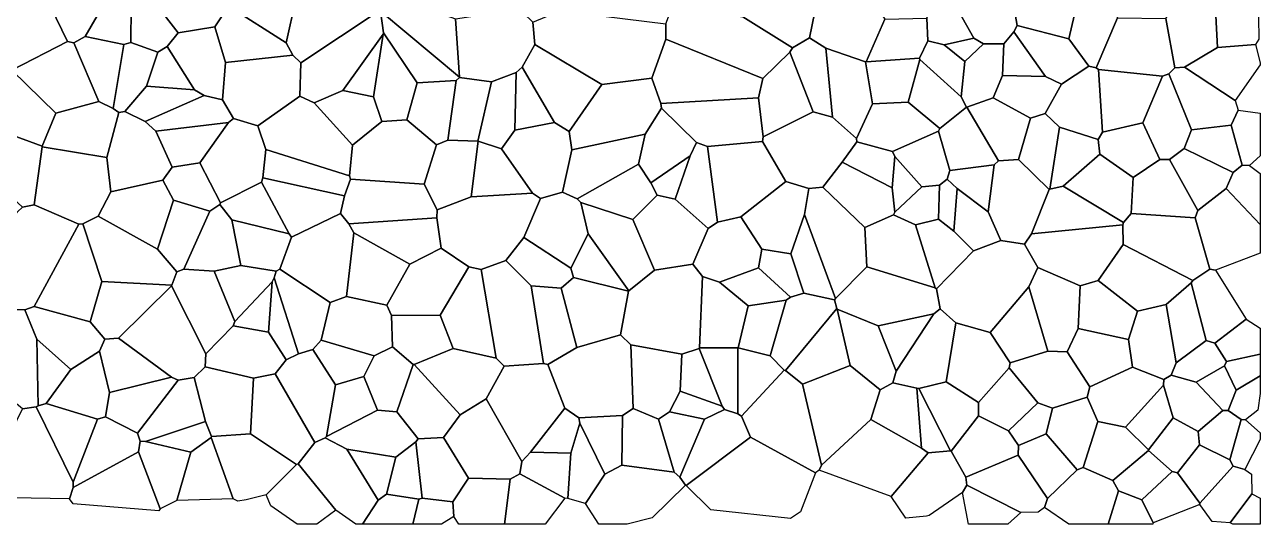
# Model space of a CAD drawing. Header units: metres. Extents: x 0 to 500, y 0 to 500.
# Drawn here: x 195.8 to 500, y 0 to 122.9 of the extents above; entities that cross this region are included whole.
import ezdxf

# ---------------------------------------------------------------- set-up
doc = ezdxf.new("R2010")
doc.units = ezdxf.units.M

msp = doc.modelspace()

# ---------------------------------------------------------------- linework, layer by layer
at = {"layer": 'FERRITE', "color": 8}
for points in [[(283.44, 126.24), (283.38, 126.51), (283.44, 126.75), (288.7, 129.16), (301.9, 124.37), (302.88, 110.05), (283.44, 126.24)], [(327.65, 126.39), (353.67, 123.17), (353.64, 119.35), (350.22, 109.82), (337.9, 108.22), (321.41, 118.09), (320.92, 123.56), (327.65, 126.39)], [(245.27, 113.61), (244.54, 104.43), (240.05, 105.49), (237.65, 106.92), (230.93, 117.62), (233.59, 120.91), (242.64, 122.44), (245.27, 113.61)], [(460.2, 111.96), (459.61, 112.37), (464.81, 124.62), (476.77, 124.47), (478.93, 112.37), (477.48, 110.89), (475.91, 110.32), (460.2, 111.96)], [(192.67, 111.73), (206.34, 118.82), (207.97, 118.45), (214.09, 104.02), (203.51, 101.19), (192.67, 111.73)], [(427.28, 113.93), (422.17, 118.02), (429.48, 119.6), (431.84, 118.26), (427.28, 113.93)], [(225.83, 107.82), (220.48, 101.56), (218.97, 101.33), (217.65, 102.3), (220.21, 118.09), (221.99, 118.6), (228.63, 116.23), (225.83, 107.82)], [(377.42, 94.22), (363.88, 92.95), (361.18, 93.99), (352.61, 102.4), (352.46, 103.55), (376.5, 104.95), (377.63, 95.38), (377.42, 94.22)], [(400.61, 94.95), (400.68, 94.14), (397.08, 89.09), (392.35, 83), (388.88, 82.62), (383.18, 84.35), (377.42, 94.22), (377.63, 95.38), (389.96, 101.49), (394.66, 100.19), (400.61, 94.95)], [(238.94, 88.96), (232.15, 87.9), (228.15, 96.76), (246.04, 98.89), (238.94, 88.96)], [(313.22, 92.43), (320.83, 81.49), (305.71, 80.58), (307.5, 94.27), (313.22, 92.43)], [(359.66, 90.7), (355.99, 80.04), (351.49, 81.01), (349.99, 84), (359.66, 90.7)], [(397.08, 89.09), (409.39, 82.79), (410.07, 76.79), (409.74, 76.19), (402.68, 73.01), (392.35, 83), (397.08, 89.09)], [(468.73, 85.33), (468.19, 76.51), (466.34, 74.28), (451.48, 83.24), (460.51, 91.1), (468.73, 85.33)], [(254.1, 84.22), (254.42, 85.3), (274.56, 80.86), (273.61, 76.45), (261.53, 70.69), (260.9, 71.46), (254.1, 84.22)], [(433.02, 76.88), (436.16, 69.88), (429.41, 67.3), (424.55, 72.12), (425.37, 82.66), (433.02, 76.88)], [(233.3, 62.11), (228.53, 67.73), (232.49, 79.74), (241.44, 77.03), (234.99, 62.8), (233.3, 62.11)], [(334.58, 71.51), (332.72, 79.16), (345.52, 75.02), (350.91, 62.51), (344.54, 57.47), (334.58, 71.51)], [(395.46, 55.55), (395.22, 55.24), (387.65, 56.87), (384.47, 66.54), (387.82, 76.21), (395.46, 55.55)], [(246.81, 74.92), (260.9, 71.46), (261.53, 70.69), (258.63, 62.76), (257.75, 62.28), (249.02, 63.65), (246.81, 74.92)], [(297.26, 75.43), (298.35, 67.93), (290.63, 63.99), (276.83, 71.72), (275.64, 73.97), (297.26, 75.43)], [(420.29, 57.97), (429.41, 67.3), (436.16, 69.88), (441.99, 68.97), (445.21, 63.2), (442.99, 58.46), (433.54, 47.18), (425.04, 49.61), (421.16, 53.04), (420.29, 57.97)], [(308.19, 62.7), (314.31, 64.93), (320.52, 58.7), (323.57, 39.56), (313.84, 38.92), (311.89, 40.87), (308.19, 62.7)], [(263.21, 41.95), (257.23, 60.67), (257.75, 62.28), (258.63, 62.76), (271.05, 54.55), (268.8, 45.28), (266.79, 43), (263.21, 41.95)], [(405.91, 48.87), (395.84, 52.98), (395.78, 53.08), (395.22, 55.24), (395.46, 55.55), (403.12, 63.33), (419.94, 58.18), (420.29, 57.97), (421.16, 53.04), (419.66, 51.76), (405.91, 48.87)], [(455.16, 48.17), (455.63, 58.69), (460.12, 59.96), (469.8, 52.46), (467.53, 45.46), (455.16, 48.17)], [(187.66, 34.69), (187.01, 35.52), (191.32, 52.95), (195.9, 52.81), (198.85, 45.54), (199.19, 29.19), (198.68, 28.9), (195.32, 28.41), (187.66, 34.69)], [(399.06, 39.11), (387.3, 34.5), (383.1, 37.88), (395.78, 53.08), (395.84, 52.98), (399.06, 39.11)], [(291.46, 39.32), (286.37, 43.71), (286.16, 51.4), (298.15, 51.47), (301.29, 43.23), (291.67, 39.31), (291.46, 39.32)], [(383.1, 37.88), (387.3, 34.5), (391.98, 14.57), (391.42, 13.34), (390.5, 12.65), (374.51, 21.48), (372.29, 26.61), (382.79, 37.94), (383.1, 37.88)], [(270.1, 21.62), (272.38, 34.35), (279.3, 36.41), (282.67, 28.08), (270.1, 21.62)], [(415.46, 33.49), (415.98, 33.42), (423.75, 18.05), (418.21, 17.6), (416.6, 18.72), (415.46, 33.49)], [(320.32, 17.74), (328.83, 28.56), (332.25, 26.23), (332.5, 24.89), (330.26, 17.54), (320.32, 17.74)], [(225.61, 20.34), (240.38, 25.26), (241.81, 21.63), (241.71, 21.34), (236.72, 17.74), (225.61, 20.34)], [(298.91, 21.34), (305.11, 11.38), (301.21, 5.49), (293.71, 6.46), (292.08, 20.29), (292.68, 21.04), (298.91, 21.34)], [(223.87, 17.87), (229.18, 3.84), (228.85, 3.27), (207.78, 5.04), (206.83, 6.26), (207.78, 9.05), (223.87, 17.87)], [(417.83, 2.02), (412.75, 1.5), (409.15, 6.85), (418.21, 17.6), (423.75, 18.05), (423.88, 18.03), (427.49, 11.56), (427.79, 9.6), (426.68, 7.86), (418.46, 2.13), (417.83, 2.02)], [(446.92, 4.16), (447.63, 6.32), (454.92, 13.36), (456.4, 14.01), (463.7, 10.79), (465.13, 8.2), (462.55, 0), (452.9, 0), (446.92, 4.16)], [(426.68, 7.86), (427.79, 9.6), (441.03, 2.86), (437.88, 0), (428.13, 0), (426.68, 7.86)]]:
    msp.add_lwpolyline(points, close=True, dxfattribs=at)
at = {"layer": 'MARTENSITE', "color": 1}
for points in [[(233.59, 120.91), (228.23, 127.92), (229.82, 133.48), (236.07, 142.78), (247.37, 135.69), (246.03, 127.52), (242.64, 122.44), (233.59, 120.91)], [(247.37, 135.69), (260.96, 141.81), (262.87, 141.72), (264.97, 139.88), (260.24, 118.47), (246.03, 127.52), (247.37, 135.69)], [(207.97, 118.45), (206.34, 118.82), (202.21, 127.4), (210.17, 139.35), (215.72, 128.63), (210.71, 120.07), (207.97, 118.45)], [(260.24, 118.47), (264.97, 139.88), (274.33, 135.1), (283.44, 126.75), (283.38, 126.51), (263.79, 113.58), (261.82, 115.47), (260.24, 118.47)], [(391.55, 132.21), (389.02, 119.68), (384.88, 117.25), (372.63, 124.85), (379.64, 137.01), (383.34, 137.77), (391.55, 132.21)], [(429.48, 119.6), (421.96, 133.05), (422.8, 136.45), (423.44, 136.91), (427.31, 135.37), (439.65, 125.57), (440.15, 122.72), (439.34, 121.17), (436.86, 118.25), (431.84, 118.26), (429.48, 119.6)], [(464.81, 124.62), (459.61, 112.37), (457.76, 112.71), (452.89, 119.51), (455.96, 132.95), (459.3, 136.29), (464.81, 124.62)], [(391.95, 132.44), (405.37, 127.66), (407.59, 124.28), (402.99, 113.85), (402.85, 113.78), (393.05, 117.14), (389.02, 119.68), (391.55, 132.21), (391.95, 132.44)], [(422.17, 118.02), (418.12, 118.98), (417.95, 124.58), (421.96, 133.05), (429.48, 119.6), (422.17, 118.02)], [(455.96, 132.95), (452.89, 119.51), (440.15, 122.72), (439.65, 125.57), (444.26, 130.71), (455.96, 132.95)], [(499.51, 130.33), (499.66, 119.43), (498.82, 118.07), (489.48, 117.33), (488.83, 129.99), (491.36, 133.03), (498.4, 131.16), (499.51, 130.33)], [(202.21, 127.4), (206.34, 118.82), (192.67, 111.73), (186.29, 112.04), (192.63, 130.68), (202.21, 127.4)], [(220.21, 118.09), (210.71, 120.07), (215.72, 128.63), (220.03, 128.44), (222.06, 127.42), (221.99, 118.6), (220.21, 118.09)], [(230.93, 117.62), (228.63, 116.23), (221.99, 118.6), (222.06, 127.42), (228.23, 127.92), (233.59, 120.91), (230.93, 117.62)], [(476.77, 124.47), (476.82, 124.63), (476.99, 124.89), (488.83, 129.99), (489.48, 117.33), (481.32, 112.51), (478.93, 112.37), (476.77, 124.47)], [(246.03, 127.52), (260.24, 118.47), (261.82, 115.47), (245.27, 113.61), (242.64, 122.44), (246.03, 127.52)], [(284.06, 120.63), (274.15, 106.72), (267.07, 103.7), (263.55, 105.38), (263.79, 113.58), (283.38, 126.51), (283.44, 126.24), (284.17, 120.94), (284.06, 120.63)], [(302.03, 109.24), (292.46, 108.61), (284.17, 120.94), (283.44, 126.24), (302.88, 110.05), (302.91, 109.93), (302.03, 109.24)], [(302.88, 110.05), (301.9, 124.37), (315.32, 126.45), (318.53, 125.9), (320.92, 123.56), (321.41, 118.09), (318.32, 112.46), (316.85, 111.22), (310.72, 108.86), (302.91, 109.93), (302.88, 110.05)], [(384.21, 116.22), (377.56, 109.75), (353.64, 119.35), (353.67, 123.17), (355.34, 127.49), (372.63, 124.85), (384.88, 117.25), (384.21, 116.22)], [(402.99, 113.85), (407.59, 124.28), (417.95, 124.58), (418.12, 118.98), (416.11, 114.7), (402.99, 113.85)], [(439.34, 121.17), (440.15, 122.72), (452.89, 119.51), (457.76, 112.71), (451.03, 108.33), (447.15, 110.21), (439.34, 121.17)], [(214.09, 104.02), (207.97, 118.45), (210.71, 120.07), (220.21, 118.09), (217.65, 102.3), (214.09, 104.02)], [(281.67, 105.16), (274.15, 106.72), (284.06, 120.63), (281.67, 105.16)], [(289.94, 99.5), (283.78, 99.12), (281.67, 105.16), (284.06, 120.63), (284.17, 120.94), (292.46, 108.61), (289.94, 99.5)], [(376.5, 104.95), (352.46, 103.55), (350.22, 109.82), (353.64, 119.35), (377.56, 109.75), (376.5, 104.95)], [(389.02, 119.68), (393.05, 117.14), (394.66, 100.19), (389.96, 101.49), (384.21, 116.22), (384.88, 117.25), (389.02, 119.68)], [(426.37, 105.19), (416.23, 114.41), (416.11, 114.7), (418.12, 118.98), (422.17, 118.02), (427.28, 113.93), (426.37, 105.19)], [(439.34, 121.17), (447.15, 110.21), (436.5, 110.42), (436.86, 118.25), (439.34, 121.17)], [(237.65, 106.92), (225.83, 107.82), (228.63, 116.23), (230.93, 117.62), (237.65, 106.92)], [(329.9, 96.65), (326.23, 98.88), (318.32, 112.46), (321.41, 118.09), (337.9, 108.22), (329.9, 96.65)], [(377.63, 95.38), (376.5, 104.95), (377.56, 109.75), (384.21, 116.22), (389.96, 101.49), (377.63, 95.38)], [(393.05, 117.14), (402.85, 113.78), (404.55, 103.46), (400.61, 94.95), (394.66, 100.19), (393.05, 117.14)], [(436.86, 118.25), (436.5, 110.42), (434.24, 104.99), (427.74, 102.65), (427.7, 102.65), (426.37, 105.19), (427.28, 113.93), (431.84, 118.26), (436.86, 118.25)], [(493.82, 104.3), (481.32, 112.51), (489.48, 117.33), (498.82, 118.07), (500, 113.57), (500, 113.04), (493.82, 104.3)], [(263.79, 113.58), (263.55, 105.38), (253.25, 98.06), (247.2, 99.9), (244.54, 104.43), (245.27, 113.61), (261.82, 115.47), (263.79, 113.58)], [(402.85, 113.78), (402.99, 113.85), (416.11, 114.7), (416.23, 114.41), (413.33, 103.85), (404.55, 103.46), (402.85, 113.78)], [(421.1, 97.4), (413.33, 103.85), (416.23, 114.41), (426.37, 105.19), (427.7, 102.65), (421.1, 97.4)], [(460.12, 94.68), (450.61, 97.74), (447.08, 101.07), (451.03, 108.33), (457.76, 112.71), (459.61, 112.37), (460.2, 111.96), (461.12, 96.47), (460.12, 94.68)], [(191.43, 96.22), (183.95, 109.58), (184.95, 111.47), (186.29, 112.04), (192.67, 111.73), (203.51, 101.19), (200.11, 93.03), (191.43, 96.22)], [(310.72, 108.86), (307.41, 94.31), (299.99, 94.55), (302.03, 109.24), (302.91, 109.93), (310.72, 108.86)], [(310.72, 108.86), (316.85, 111.22), (316.52, 96.99), (313.22, 92.43), (307.5, 94.27), (307.41, 94.31), (310.72, 108.86)], [(318.32, 112.46), (326.23, 98.88), (316.52, 96.99), (316.85, 111.22), (318.32, 112.46)], [(352.61, 102.4), (348.55, 96), (330.56, 92.19), (329.9, 96.65), (337.9, 108.22), (350.22, 109.82), (352.46, 103.55), (352.61, 102.4)], [(447.15, 110.21), (451.03, 108.33), (447.08, 101.07), (443.46, 99.98), (434.24, 104.99), (436.5, 110.42), (447.15, 110.21)], [(461.12, 96.47), (460.2, 111.96), (475.91, 110.32), (471.11, 98.81), (461.12, 96.47)], [(475.91, 110.32), (477.48, 110.89), (483.05, 97.08), (481.27, 92.45), (477.64, 89.75), (475.23, 89.75), (471.11, 98.81), (475.91, 110.32)], [(483.05, 97.08), (477.48, 110.89), (478.93, 112.37), (481.32, 112.51), (493.82, 104.3), (494.57, 101.88), (492.83, 98.21), (483.05, 97.08)], [(225.53, 99.11), (220.48, 101.56), (225.83, 107.82), (237.65, 106.92), (240.05, 105.49), (225.53, 99.11)], [(276.5, 93.32), (267.07, 103.7), (274.15, 106.72), (281.67, 105.16), (283.78, 99.12), (276.5, 93.32)], [(299.99, 94.55), (297.23, 93.37), (289.94, 99.5), (292.46, 108.61), (302.03, 109.24), (299.99, 94.55)], [(203.51, 101.19), (214.09, 104.02), (217.65, 102.3), (218.97, 101.33), (216.03, 90.26), (200.15, 92.91), (200.11, 93.03), (203.51, 101.19)], [(244.54, 104.43), (247.2, 99.9), (246.04, 98.89), (228.15, 96.76), (225.53, 99.11), (240.05, 105.49), (244.54, 104.43)], [(276.5, 93.32), (275.79, 85.78), (255.18, 92.26), (253.25, 98.06), (263.55, 105.38), (267.07, 103.7), (276.5, 93.32)], [(404.55, 103.46), (413.33, 103.85), (421.1, 97.4), (420.82, 96.72), (409.44, 91.76), (400.68, 94.14), (400.61, 94.95), (404.55, 103.46)], [(434.24, 104.99), (443.46, 99.98), (440.52, 89.81), (435.53, 89.44), (427.74, 102.65), (434.24, 104.99)], [(228.15, 96.76), (232.15, 87.9), (229.81, 84.65), (217, 81.84), (216.03, 90.26), (218.97, 101.33), (220.48, 101.56), (225.53, 99.11), (228.15, 96.76)], [(359.66, 90.7), (349.99, 84), (346.95, 88.66), (348.55, 96), (352.61, 102.4), (361.18, 93.99), (359.66, 90.7)], [(435.53, 89.44), (434.51, 88.5), (423.6, 87.06), (420.82, 96.72), (421.1, 97.4), (427.7, 102.65), (427.74, 102.65), (435.53, 89.44)], [(447.08, 101.07), (450.61, 97.74), (448.23, 82.49), (448.03, 82.39), (440.52, 89.81), (443.46, 99.98), (447.08, 101.07)], [(497.33, 88.3), (495.56, 88.35), (492.83, 98.21), (494.57, 101.88), (500, 101.21), (500, 90.66), (497.33, 88.3)], [(238.94, 88.96), (246.04, 98.89), (247.2, 99.9), (253.25, 98.06), (255.18, 92.26), (254.42, 85.3), (254.1, 84.22), (244.07, 79.12), (238.94, 88.96)], [(289.94, 99.5), (297.23, 93.37), (294.2, 83.7), (276.03, 84.92), (275.79, 85.78), (276.5, 93.32), (283.78, 99.12), (289.94, 99.5)], [(328.19, 81.75), (322.79, 80.18), (320.83, 81.49), (313.22, 92.43), (316.52, 96.99), (326.23, 98.88), (329.9, 96.65), (330.56, 92.19), (328.19, 81.75)], [(451.48, 83.24), (448.23, 82.49), (450.61, 97.74), (460.12, 94.68), (460.51, 91.1), (451.48, 83.24)], [(475.23, 89.75), (468.73, 85.33), (460.51, 91.1), (460.12, 94.68), (461.12, 96.47), (471.11, 98.81), (475.23, 89.75)], [(493.36, 86.57), (481.27, 92.45), (483.05, 97.08), (492.83, 98.21), (495.56, 88.35), (493.36, 86.57)], [(187.05, 85.57), (186.54, 88.33), (191.43, 96.22), (200.11, 93.03), (200.15, 92.91), (198.17, 78.61), (195.26, 78.06), (187.05, 85.57)], [(307.5, 94.27), (305.71, 80.58), (297.34, 77.35), (294.2, 83.7), (297.23, 93.37), (299.99, 94.55), (307.41, 94.31), (307.5, 94.27)], [(331.8, 80.13), (328.19, 81.75), (330.56, 92.19), (348.55, 96), (346.95, 88.66), (331.8, 80.13)], [(420.82, 96.72), (423.6, 87.06), (422.95, 84.97), (421.02, 83.47), (416.65, 83.01), (410, 90.5), (409.44, 91.76), (420.82, 96.72)], [(198.17, 78.61), (200.15, 92.91), (216.03, 90.26), (217, 81.84), (213.92, 75.84), (210.17, 73.91), (209.13, 73.85), (198.17, 78.61)], [(274.56, 80.86), (254.42, 85.3), (255.18, 92.26), (275.79, 85.78), (276.03, 84.92), (274.56, 80.86)], [(355.99, 80.04), (359.66, 90.7), (361.18, 93.99), (363.88, 92.95), (366.36, 74.32), (364.1, 72.82), (355.99, 80.04)], [(383.18, 84.35), (372.14, 75.64), (366.36, 74.32), (363.88, 92.95), (377.42, 94.22), (383.18, 84.35)], [(400.68, 94.14), (409.44, 91.76), (410, 90.5), (409.39, 82.79), (397.08, 89.09), (400.68, 94.14)], [(493.36, 86.57), (491.6, 82.66), (484.63, 77.24), (477.64, 89.75), (481.27, 92.45), (493.36, 86.57)], [(241.44, 77.03), (232.49, 79.74), (229.81, 84.65), (232.15, 87.9), (238.94, 88.96), (244.07, 79.12), (243.91, 78.74), (241.44, 77.03)], [(349.99, 84), (351.49, 81.01), (345.52, 75.02), (332.72, 79.16), (331.8, 80.13), (346.95, 88.66), (349.99, 84)], [(416.65, 83.01), (410.07, 76.79), (409.39, 82.79), (410, 90.5), (416.65, 83.01)], [(423.6, 87.06), (434.51, 88.5), (433.02, 76.88), (425.37, 82.66), (422.95, 84.97), (423.6, 87.06)], [(435.53, 89.44), (440.52, 89.81), (448.03, 82.39), (443.7, 71.51), (441.99, 68.97), (436.16, 69.88), (433.02, 76.88), (434.51, 88.5), (435.53, 89.44)], [(484.63, 77.24), (483.93, 75.39), (468.19, 76.51), (468.73, 85.33), (475.23, 89.75), (477.64, 89.75), (484.63, 77.24)], [(500, 86.34), (500, 73.78), (491.6, 82.66), (493.36, 86.57), (495.56, 88.35), (497.33, 88.3), (500, 86.34)], [(228.53, 67.73), (213.92, 75.84), (217, 81.84), (229.81, 84.65), (232.49, 79.74), (228.53, 67.73)], [(243.91, 78.74), (244.07, 79.12), (254.1, 84.22), (260.9, 71.46), (246.81, 74.92), (243.91, 78.74)], [(273.61, 76.45), (274.56, 80.86), (276.03, 84.92), (294.2, 83.7), (297.34, 77.35), (297.26, 75.43), (275.64, 73.97), (273.61, 76.45)], [(388.88, 82.62), (387.82, 76.21), (384.47, 66.54), (377.33, 67.7), (372.14, 75.64), (383.18, 84.35), (388.88, 82.62)], [(392.35, 83), (402.68, 73.01), (403.12, 63.33), (395.46, 55.55), (387.82, 76.21), (388.88, 82.62), (392.35, 83)], [(410.07, 76.79), (416.65, 83.01), (421.02, 83.47), (420.81, 75.12), (415.13, 73.69), (409.74, 76.19), (410.07, 76.79)], [(425.37, 82.66), (424.55, 72.12), (420.81, 75.12), (421.02, 83.47), (422.95, 84.97), (425.37, 82.66)], [(466.34, 74.28), (466.19, 73.73), (443.7, 71.51), (448.03, 82.39), (448.23, 82.49), (451.48, 83.24), (466.34, 74.28)], [(488.96, 62.58), (487.6, 62.79), (483.93, 75.39), (484.63, 77.24), (491.6, 82.66), (500, 73.78), (500, 66.69), (488.96, 62.58)], [(305.17, 63.37), (298.35, 67.93), (297.26, 75.43), (297.34, 77.35), (305.71, 80.58), (320.83, 81.49), (322.79, 80.18), (318.7, 70.6), (314.31, 64.93), (308.19, 62.7), (305.17, 63.37)], [(318.7, 70.6), (322.79, 80.18), (328.19, 81.75), (331.8, 80.13), (332.72, 79.16), (334.58, 71.51), (330.24, 63.03), (318.7, 70.6)], [(350.91, 62.51), (345.52, 75.02), (351.49, 81.01), (355.99, 80.04), (364.1, 72.82), (360.29, 63.98), (350.91, 62.51)], [(191.32, 52.95), (188.58, 54.99), (186.68, 65.46), (194.08, 76.89), (195.26, 78.06), (198.17, 78.61), (209.13, 73.85), (198.17, 53.58), (195.9, 52.81), (191.32, 52.95)], [(234.99, 62.8), (241.44, 77.03), (243.91, 78.74), (246.81, 74.92), (249.02, 63.65), (242.47, 62.33), (234.99, 62.8)], [(261.53, 70.69), (273.61, 76.45), (275.64, 73.97), (276.83, 71.72), (275.05, 56.07), (271.05, 54.55), (258.63, 62.76), (261.53, 70.69)], [(415.13, 73.69), (419.94, 58.18), (403.12, 63.33), (402.68, 73.01), (409.74, 76.19), (415.13, 73.69)], [(483.93, 75.39), (487.6, 62.79), (483.39, 60.02), (466.21, 68.83), (466.19, 73.73), (466.34, 74.28), (468.19, 76.51), (483.93, 75.39)], [(198.17, 53.58), (209.13, 73.85), (210.17, 73.91), (214.85, 59.74), (211.99, 49.83), (198.17, 53.58)], [(214.85, 59.74), (210.17, 73.91), (213.92, 75.84), (228.53, 67.73), (233.3, 62.11), (232.02, 58.86), (214.85, 59.74)], [(376.45, 63.08), (366.9, 59.55), (362.68, 60.96), (360.29, 63.98), (364.1, 72.82), (366.36, 74.32), (372.14, 75.64), (377.33, 67.7), (376.45, 63.08)], [(424.55, 72.12), (429.41, 67.3), (420.29, 57.97), (419.94, 58.18), (415.13, 73.69), (420.81, 75.12), (424.55, 72.12)], [(466.19, 73.73), (466.21, 68.83), (460.12, 59.96), (455.63, 58.69), (445.21, 63.2), (441.99, 68.97), (443.7, 71.51), (466.19, 73.73)], [(290.63, 63.99), (284.95, 53.94), (275.05, 56.07), (276.83, 71.72), (290.63, 63.99)], [(327.91, 58.12), (320.52, 58.7), (314.31, 64.93), (318.7, 70.6), (330.24, 63.03), (330.97, 60.77), (327.91, 58.12)], [(344.49, 57.38), (330.97, 60.77), (330.24, 63.03), (334.58, 71.51), (344.54, 57.47), (344.49, 57.38)], [(286.16, 51.4), (284.95, 53.94), (290.63, 63.99), (298.35, 67.93), (305.17, 63.37), (298.15, 51.47), (286.16, 51.4)], [(387.65, 56.87), (384.37, 55.93), (376.45, 63.08), (377.33, 67.7), (384.47, 66.54), (387.65, 56.87)], [(469.8, 52.46), (460.12, 59.96), (466.21, 68.83), (483.39, 60.02), (483.02, 59.4), (476.85, 54.06), (469.8, 52.46)], [(350.91, 62.51), (360.29, 63.98), (362.68, 60.96), (361.99, 43.4), (361.86, 43.29), (357.6, 41.88), (345.07, 44.14), (342.47, 46.63), (344.49, 57.38), (344.54, 57.47), (350.91, 62.51)], [(240.43, 41.97), (232, 58.68), (232.02, 58.86), (233.3, 62.11), (234.99, 62.8), (242.47, 62.33), (247.53, 49.87), (247.19, 48.88), (240.43, 41.97)], [(247.53, 49.87), (242.47, 62.33), (249.02, 63.65), (257.75, 62.28), (257.23, 60.67), (256.74, 59.63), (247.53, 49.87)], [(301.29, 43.23), (298.15, 51.47), (305.17, 63.37), (308.19, 62.7), (311.89, 40.87), (301.29, 43.23)], [(373.92, 53.8), (371.5, 43.46), (371.39, 43.41), (361.99, 43.4), (362.68, 60.96), (366.9, 59.55), (373.92, 53.8)], [(376.45, 63.08), (384.37, 55.93), (383.32, 55.17), (373.92, 53.8), (366.9, 59.55), (376.45, 63.08)], [(447.71, 42.63), (442.99, 58.46), (445.21, 63.2), (455.63, 58.69), (455.16, 48.17), (452.43, 42.48), (447.71, 42.63)], [(483.02, 59.4), (483.39, 60.02), (487.6, 62.79), (488.96, 62.58), (496.5, 50.5), (488.84, 44.59), (486.64, 45.2), (483.02, 59.4)], [(218.96, 45.84), (215.58, 45.55), (211.99, 49.83), (214.85, 59.74), (232.02, 58.86), (232, 58.68), (218.96, 45.84)], [(240.29, 38.77), (237.59, 36.11), (233.61, 35.48), (231.96, 36.22), (218.96, 45.84), (232, 58.68), (240.43, 41.97), (240.29, 38.77)], [(247.19, 48.88), (247.53, 49.87), (256.74, 59.63), (255.86, 47.24), (247.19, 48.88)], [(256.74, 59.63), (257.23, 60.67), (263.21, 41.95), (260.22, 40.51), (255.86, 47.24), (256.74, 59.63)], [(331.74, 43.53), (324.63, 39.31), (323.57, 39.56), (320.52, 58.7), (327.91, 58.12), (331.74, 43.53)], [(342.47, 46.63), (331.74, 43.53), (327.91, 58.12), (330.97, 60.77), (344.49, 57.38), (342.47, 46.63)], [(433.54, 47.18), (442.99, 58.46), (447.71, 42.63), (438.44, 39.72), (433.54, 47.18)], [(476.85, 54.06), (483.02, 59.4), (486.64, 45.2), (479.26, 39.73), (476.85, 54.06)], [(281.9, 41.43), (268.8, 45.28), (271.05, 54.55), (275.05, 56.07), (284.95, 53.94), (286.16, 51.4), (286.37, 43.71), (281.9, 41.43)], [(371.5, 43.46), (373.92, 53.8), (383.32, 55.17), (379.34, 41.49), (371.5, 43.46)], [(383.32, 55.17), (384.37, 55.93), (387.65, 56.87), (395.22, 55.24), (395.78, 53.08), (383.1, 37.88), (382.79, 37.94), (379.34, 41.49), (383.32, 55.17)], [(198.85, 45.54), (195.9, 52.81), (198.17, 53.58), (211.99, 49.83), (215.58, 45.55), (214.28, 42.6), (207.19, 38.06), (198.85, 45.54)], [(406.42, 33.11), (399.06, 39.11), (395.84, 52.98), (405.91, 48.87), (410.4, 37.69), (409.54, 34.85), (406.42, 33.11)], [(410.4, 37.69), (405.91, 48.87), (419.66, 51.76), (410.4, 37.69)], [(415.46, 33.49), (409.54, 34.85), (410.4, 37.69), (419.66, 51.76), (421.16, 53.04), (425.04, 49.61), (422.71, 35.02), (415.98, 33.42), (415.46, 33.49)], [(468.53, 38.7), (467.53, 45.46), (469.8, 52.46), (476.85, 54.06), (479.26, 39.73), (478.02, 36.71), (476.24, 35.67), (468.53, 38.7)], [(260.22, 40.51), (257.48, 36.99), (252.15, 35.95), (240.29, 38.77), (240.43, 41.97), (247.19, 48.88), (255.86, 47.24), (260.22, 40.51)], [(422.71, 35.02), (425.04, 49.61), (433.54, 47.18), (438.44, 39.72), (438.2, 38.53), (430.61, 29.97), (422.71, 35.02)], [(496.5, 50.5), (500, 48.28), (500, 41.9), (491.66, 40.09), (488.84, 44.59), (496.5, 50.5)], [(216.68, 32.41), (214.28, 42.6), (215.58, 45.55), (218.96, 45.84), (231.96, 36.22), (216.68, 32.41)], [(345.07, 44.14), (345.66, 28.52), (342.98, 26.79), (332.25, 26.23), (328.83, 28.56), (324.63, 39.31), (331.74, 43.53), (342.47, 46.63), (345.07, 44.14)], [(452.43, 42.48), (455.16, 48.17), (467.53, 45.46), (468.53, 38.7), (458.05, 33.81), (452.43, 42.48)], [(199.19, 29.19), (198.85, 45.54), (207.19, 38.06), (201.16, 29.76), (199.19, 29.19)], [(213.74, 25.84), (201.16, 29.76), (207.19, 38.06), (214.28, 42.6), (216.68, 32.41), (215.73, 26.44), (213.74, 25.84)], [(267.25, 20.13), (257.48, 36.99), (260.22, 40.51), (263.21, 41.95), (266.79, 43), (272.38, 34.35), (270.1, 21.62), (269.81, 21.24), (267.25, 20.13)], [(279.3, 36.41), (272.38, 34.35), (266.79, 43), (268.8, 45.28), (281.9, 41.43), (279.3, 36.41)], [(291.46, 39.32), (287.44, 27.64), (282.67, 28.08), (279.3, 36.41), (281.9, 41.43), (286.37, 43.71), (291.46, 39.32)], [(291.67, 39.31), (301.29, 43.23), (311.89, 40.87), (313.84, 38.92), (309.46, 30.87), (303.03, 26.97), (291.67, 39.31)], [(351.87, 25.84), (345.66, 28.52), (345.07, 44.14), (357.6, 41.88), (357.23, 32.73), (354.55, 27.65), (351.87, 25.84)], [(367.5, 29.05), (357.23, 32.73), (357.6, 41.88), (361.86, 43.29), (367.5, 29.05)], [(371.41, 27.21), (368.14, 28.24), (367.5, 29.05), (361.86, 43.29), (361.99, 43.4), (371.39, 43.41), (371.41, 27.21)], [(382.79, 37.94), (372.29, 26.61), (371.41, 27.21), (371.39, 43.41), (371.5, 43.46), (379.34, 41.49), (382.79, 37.94)], [(445.26, 29.89), (438.2, 38.53), (438.44, 39.72), (447.71, 42.63), (452.43, 42.48), (458.05, 33.81), (457.38, 31.26), (448.83, 28.59), (445.26, 29.89)], [(478.02, 36.71), (479.26, 39.73), (486.64, 45.2), (488.84, 44.59), (491.66, 40.09), (491.17, 38.96), (484.25, 34.96), (478.02, 36.71)], [(313.84, 38.92), (323.57, 39.56), (324.63, 39.31), (328.83, 28.56), (320.32, 17.74), (318.24, 15.42), (309.46, 30.87), (313.84, 38.92)], [(494.09, 33.02), (491.17, 38.96), (491.66, 40.09), (500, 41.9), (500, 36.54), (494.09, 33.02)], [(251.42, 22.24), (241.81, 21.63), (240.38, 25.26), (237.59, 36.11), (240.29, 38.77), (252.15, 35.95), (251.42, 22.24)], [(263.19, 14.89), (262.78, 14.75), (251.42, 22.24), (252.15, 35.95), (257.48, 36.99), (267.25, 20.13), (263.19, 14.89)], [(298.91, 21.34), (292.68, 21.04), (287.44, 27.64), (291.46, 39.32), (291.67, 39.31), (303.03, 26.97), (298.91, 21.34)], [(399.06, 39.11), (406.42, 33.11), (404.12, 25.75), (391.98, 14.57), (387.3, 34.5), (399.06, 39.11)], [(437.98, 23.01), (430.66, 26.66), (430.61, 29.97), (438.2, 38.53), (445.26, 29.89), (437.98, 23.01)], [(458.05, 33.81), (468.53, 38.7), (476.24, 35.67), (476.15, 34.27), (466.84, 23.87), (460.01, 25.29), (457.38, 31.26), (458.05, 33.81)], [(484.74, 22.85), (478.55, 26.16), (476.15, 34.27), (476.24, 35.67), (478.02, 36.71), (484.25, 34.96), (490.74, 28), (484.74, 22.85)], [(484.25, 34.96), (491.17, 38.96), (494.09, 33.02), (492.12, 28.01), (490.74, 28), (484.25, 34.96)], [(499.41, 28.08), (496.33, 25.67), (495.33, 25.75), (492.12, 28.01), (494.09, 33.02), (500, 36.54), (500, 32.2), (499.41, 28.08)], [(223.62, 22.4), (215.73, 26.44), (216.68, 32.41), (231.96, 36.22), (233.61, 35.48), (223.62, 22.4)], [(237.59, 36.11), (240.38, 25.26), (225.61, 20.34), (224.26, 20.49), (223.62, 22.4), (233.61, 35.48), (237.59, 36.11)], [(404.12, 25.75), (406.42, 33.11), (409.54, 34.85), (415.46, 33.49), (416.6, 18.72), (404.12, 25.75)], [(415.98, 33.42), (422.71, 35.02), (430.61, 29.97), (430.66, 26.66), (423.88, 18.03), (423.75, 18.05), (415.98, 33.42)], [(478.55, 26.16), (472.48, 18.31), (466.84, 23.87), (476.15, 34.27), (478.55, 26.16)], [(309.46, 30.87), (318.24, 15.42), (317.76, 12.39), (315.37, 11.1), (305.11, 11.38), (298.91, 21.34), (303.03, 26.97), (309.46, 30.87)], [(354.55, 27.65), (357.23, 32.73), (367.5, 29.05), (368.14, 28.24), (363.18, 25.89), (354.55, 27.65)], [(457.38, 31.26), (460.01, 25.29), (456.4, 14.01), (454.92, 13.36), (447.3, 22.25), (448.83, 28.59), (457.38, 31.26)], [(198.68, 28.9), (207.75, 10.4), (207.78, 9.05), (206.83, 6.26), (192.64, 6.48), (188.17, 13.89), (195.32, 28.41), (198.68, 28.9)], [(207.75, 10.4), (198.68, 28.9), (199.19, 29.19), (201.16, 29.76), (213.74, 25.84), (207.75, 10.4)], [(292.68, 21.04), (292.08, 20.29), (287.23, 16.53), (275.1, 18.49), (269.81, 21.24), (270.1, 21.62), (282.67, 28.08), (287.44, 27.64), (292.68, 21.04)], [(342.8, 14.52), (342.98, 26.79), (345.66, 28.52), (351.87, 25.84), (355.69, 12.86), (342.8, 14.52)], [(351.87, 25.84), (354.55, 27.65), (363.18, 25.89), (357.07, 11.6), (355.69, 12.86), (351.87, 25.84)], [(374.51, 21.48), (358.69, 9.54), (358.48, 9.6), (357.07, 11.6), (363.18, 25.89), (368.14, 28.24), (371.41, 27.21), (372.29, 26.61), (374.51, 21.48)], [(447.3, 22.25), (440.45, 19.37), (437.98, 23.01), (445.26, 29.89), (448.83, 28.59), (447.3, 22.25)], [(492.12, 28.01), (495.33, 25.75), (492.52, 15.83), (485.03, 19.52), (484.74, 22.85), (490.74, 28), (492.12, 28.01)], [(224.26, 20.49), (223.87, 17.87), (207.78, 9.05), (207.75, 10.4), (213.74, 25.84), (215.73, 26.44), (223.62, 22.4), (224.26, 20.49)], [(332.5, 24.89), (338.66, 12.34), (333.87, 5.11), (329.5, 6.36), (330.26, 17.54), (332.5, 24.89)], [(332.25, 26.23), (342.98, 26.79), (342.8, 14.52), (338.66, 12.34), (332.5, 24.89), (332.25, 26.23)], [(418.21, 17.6), (409.15, 6.85), (391.42, 13.34), (391.98, 14.57), (404.12, 25.75), (416.6, 18.72), (418.21, 17.6)], [(440.43, 17.04), (427.49, 11.56), (423.88, 18.03), (430.66, 26.66), (437.98, 23.01), (440.45, 19.37), (440.43, 17.04)], [(460.01, 25.29), (466.84, 23.87), (472.48, 18.31), (472.5, 18.16), (463.7, 10.79), (456.4, 14.01), (460.01, 25.29)], [(484.74, 22.85), (485.03, 19.52), (479.64, 12.64), (478.28, 12.96), (472.5, 18.16), (472.48, 18.31), (478.55, 26.16), (484.74, 22.85)], [(492.52, 15.83), (495.33, 25.75), (496.33, 25.67), (500, 22.47), (500, 20.83), (496.23, 13.49), (493.29, 14.33), (492.52, 15.83)], [(241.71, 21.34), (247.18, 6.25), (233.25, 5.84), (236.72, 17.74), (241.71, 21.34)], [(255.26, 7.22), (250.35, 6), (248.33, 5.7), (247.18, 6.25), (241.71, 21.34), (241.81, 21.63), (251.42, 22.24), (262.78, 14.75), (255.26, 7.22)], [(390.5, 12.65), (386.85, 3.09), (384.34, 1.43), (364.73, 3.56), (358.69, 9.54), (374.51, 21.48), (390.5, 12.65)], [(447.3, 22.25), (454.92, 13.36), (447.63, 6.32), (440.43, 17.04), (440.45, 19.37), (447.3, 22.25)], [(233.25, 5.84), (229.18, 3.84), (223.87, 17.87), (224.26, 20.49), (225.61, 20.34), (236.72, 17.74), (233.25, 5.84)], [(272.41, 3.49), (263.19, 14.89), (267.25, 20.13), (269.81, 21.24), (275.1, 18.49), (282.88, 5.91), (278.98, 0), (277.38, 0), (272.41, 3.49)], [(284.93, 7.43), (282.88, 5.91), (275.1, 18.49), (287.23, 16.53), (284.93, 7.43)], [(293.71, 6.46), (292.82, 6.16), (284.93, 7.43), (287.23, 16.53), (292.08, 20.29), (293.71, 6.46)], [(485.11, 5.19), (479.64, 12.64), (485.03, 19.52), (492.52, 15.83), (493.29, 14.33), (485.11, 5.19)], [(320.32, 17.74), (330.26, 17.54), (329.5, 6.36), (328.81, 6.42), (317.76, 12.39), (318.24, 15.42), (320.32, 17.74)], [(446.92, 4.16), (445.28, 3.02), (441.03, 2.86), (427.79, 9.6), (427.49, 11.56), (440.43, 17.04), (447.63, 6.32), (446.92, 4.16)], [(463.7, 10.79), (472.5, 18.16), (478.28, 12.96), (470.87, 6.05), (465.13, 8.2), (463.7, 10.79)], [(256.41, 4.51), (255.26, 7.22), (262.78, 14.75), (263.19, 14.89), (272.41, 3.49), (267.74, 0), (262.93, 0), (256.41, 4.51)], [(328.81, 6.42), (323.99, 0), (313.97, 0), (315.37, 11.1), (317.76, 12.39), (328.81, 6.42)], [(333.87, 5.11), (338.66, 12.34), (342.8, 14.52), (355.69, 12.86), (357.07, 11.6), (358.48, 9.6), (350.29, 1.61), (344.16, 0), (337.17, 0), (333.87, 5.11)], [(485.15, 4.84), (473.67, 0.34), (470.87, 6.05), (478.28, 12.96), (479.64, 12.64), (485.11, 5.19), (485.15, 4.84)], [(488.13, 0.66), (485.15, 4.84), (485.11, 5.19), (493.29, 14.33), (496.23, 13.49), (497.82, 12.36), (497.93, 7.5), (492.61, 0.36), (488.13, 0.66)], [(301.51, 1.91), (301.21, 5.49), (305.11, 11.38), (315.37, 11.1), (313.97, 0), (302.67, 0), (301.51, 1.91)], [(282.88, 5.91), (284.93, 7.43), (292.82, 6.16), (291.4, 0), (278.98, 0), (282.88, 5.91)], [(292.82, 6.16), (293.71, 6.46), (301.21, 5.49), (301.51, 1.91), (298.41, 0), (291.4, 0), (292.82, 6.16)], [(470.87, 6.05), (473.67, 0.34), (473.54, 0), (462.55, 0), (465.13, 8.2), (470.87, 6.05)], [(492.61, 0.36), (497.93, 7.5), (500, 6.45), (500, 0), (493.21, 0), (492.61, 0.36)]]:
    msp.add_lwpolyline(points, close=True, dxfattribs=at)

doc.saveas('drawing.dxf')
